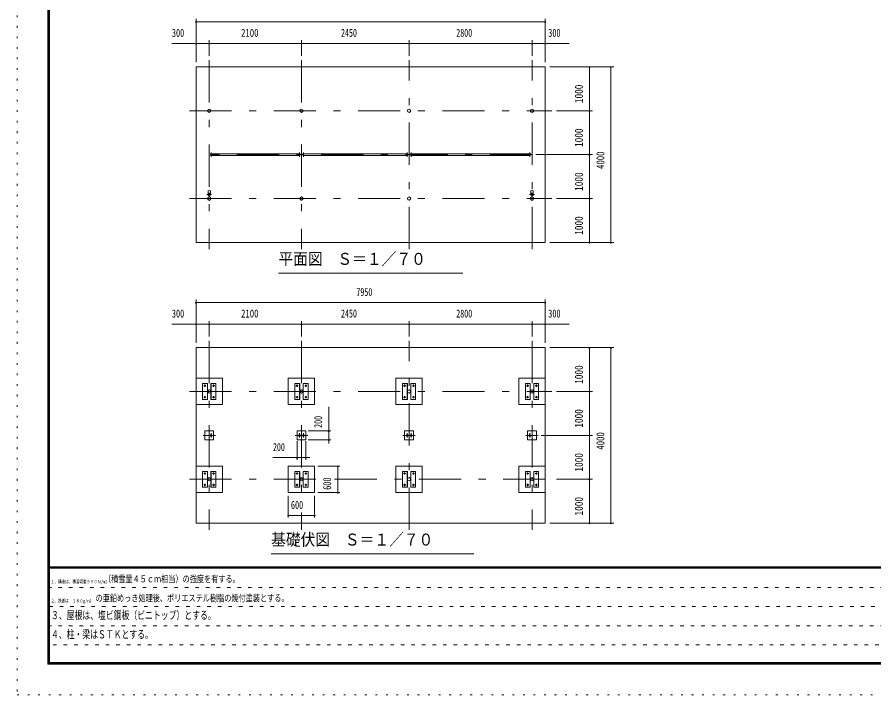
# Model space of a CAD drawing. Units: millimetres, scale not verified, with parts at other scales. Extents: x -32624 to 32629, y -14700 to 14700.
# Drawn here: x -8951 to 10558, y -14700 to 741 of the extents above; entities that cross this region are included whole.
import ezdxf
from ezdxf.enums import TextEntityAlignment as Align

# ---------------------------------------------------------------- set-up
doc = ezdxf.new("R2010")
doc.units = ezdxf.units.MM
doc.header["$LTSCALE"] = 80
for name, pattern in [('USER1', [3, 1, -2]), ('USER3', [24, 12, -5, 2, -5]), ('USER4', [3, 0.5, -2.5])]:
    doc.linetypes.add(name, pattern=pattern)
doc.layers.add('0-1_0-F', color=7, linetype='Continuous')
for name, color, linetype, lineweight in [('0-2_1-0BOLD', 7, 'Continuous', 18), ('0-3_1-2CENTER', 3, 'USER3', 18), ('0-5_1-5DIM', 3, 'Continuous', 18), ('0-C_F-F', 5, 'Continuous', 18), ('0-D_F-E_J_ADD', 5, 'USER4', 18)]:
    doc.layers.add(name, color=color, linetype=linetype, lineweight=lineweight)
doc.styles.add('ＭＳ ゴシック', font='')
doc.styles.get('ＭＳ ゴシック').set_extended_font_data('MS Gothic')

msp = doc.modelspace()

# ---------------------------------------------------------------- linework, layer by layer
at = {"layer": '0-2_1-0BOLD'}
for p, q in [((-2523.29, -2371.11), (-4530.58, -2371.11)), ((-4530.58, -2413.81), (-2523.29, -2413.81)), ((-2430.58, -2371.11), (-73.28, -2371.11)), ((-73.28, -2413.81), (-2430.58, -2413.81)), ((2726.71, -2371.11), (19.42, -2371.11)), ((19.42, -2413.81), (2726.71, -2413.81)), ((-4604.44, -3292.94), (-4604.44, -3217.42)), ((-4549.44, -3217.42), (-4549.44, -3292.94)), ((2745.56, -3217.42), (2745.56, -3292.94)), ((2800.57, -3292.94), (2800.57, -3217.42)), ((-4581.54, -3331.19), (-4581.54, -3352.97)), ((-4579.94, -3354.42), (-4579.94, -3329.79)), ((-4573.94, -3329.79), (-4573.94, -3354.42)), ((-4572.34, -3352.97), (-4572.34, -3331.19)), ((2768.47, -3352.97), (2768.47, -3331.19)), ((2770.06, -3329.79), (2770.06, -3354.42)), ((2776.06, -3354.42), (2776.06, -3329.79)), ((2777.67, -3331.19), (2777.67, -3352.97)), ((-4619.59, -7967.46), (-4619.59, -7607.46)), ((-4534.28, -7607.46), (-4534.28, -7967.46)), ((-2519.59, -7607.46), (-2519.59, -7967.46)), ((-2434.28, -7967.46), (-2434.28, -7607.46)), ((-69.59, -7967.46), (-69.59, -7607.46)), ((15.72, -7607.46), (15.72, -7967.46)), ((2730.41, -7607.46), (2730.41, -7967.46)), ((2815.72, -7967.46), (2815.72, -7607.46)), ((2473.07, -8087.46), (3073.07, -8087.46)), ((2473.07, -9487.46), (3073.07, -9487.46)), ((-4619.59, -9967.46), (-4619.59, -9607.46)), ((-4534.28, -9607.46), (-4534.28, -9967.46)), ((-2519.59, -9967.46), (-2519.59, -9607.46)), ((-2434.28, -9607.46), (-2434.28, -9967.46)), ((-69.59, -9967.46), (-69.59, -9607.46)), ((15.72, -9607.46), (15.72, -9967.46)), ((2730.41, -9967.46), (2730.41, -9607.46)), ((2815.72, -9607.46), (2815.72, -9967.46))]:
    msp.add_line(p, q, dxfattribs=at)
for points in [[(3073.06, -392.46), (3073.06, -4392.46), (-4876.93, -4392.46), (-4876.93, -392.46)], [(-4876.93, -6787.46), (3073.06, -6787.46), (3073.06, -10787.46), (-4876.93, -10787.46)], [(-4727.08, -7967.46), (-4615.09, -7967.46), (-4615.09, -7607.46), (-4727.08, -7607.46)], [(-4538.78, -7607.46), (-4538.78, -7967.46), (-4426.78, -7967.46), (-4426.78, -7607.46)], [(-2776.93, -8087.46), (-2176.93, -8087.46), (-2176.93, -7487.46), (-2776.93, -7487.46)], [(-2515.09, -7607.46), (-2515.09, -7967.46), (-2627.09, -7967.46), (-2627.09, -7607.46)], [(-2326.79, -7967.46), (-2326.79, -7607.46), (-2438.79, -7607.46), (-2438.79, -7967.46)], [(-326.93, -8087.46), (-326.93, -7487.46), (273.06, -7487.46), (273.06, -8087.46)], [(-177.09, -7967.46), (-177.09, -7607.46), (-65.09, -7607.46), (-65.09, -7967.46)], [(11.22, -7607.46), (11.22, -7967.46), (123.21, -7967.46), (123.21, -7607.46)], [(2734.91, -7607.46), (2622.92, -7607.46), (2622.92, -7967.46), (2734.91, -7967.46)], [(2923.21, -7967.46), (2923.21, -7607.46), (2811.22, -7607.46), (2811.22, -7967.46)], [(-4476.94, -8687.46), (-4676.94, -8687.46), (-4676.94, -8887.46), (-4476.94, -8887.46)], [(-2376.93, -8887.46), (-2376.93, -8687.46), (-2576.93, -8687.46), (-2576.93, -8887.46)], [(73.07, -8687.46), (73.07, -8887.46), (-126.93, -8887.46), (-126.93, -8687.46)], [(2873.06, -8887.46), (2673.06, -8887.46), (2673.06, -8687.46), (2873.06, -8687.46)], [(-2776.93, -10087.46), (-2176.93, -10087.46), (-2176.93, -9487.46), (-2776.93, -9487.46)], [(-326.93, -9487.46), (-326.93, -10087.46), (273.06, -10087.46), (273.06, -9487.46)], [(-4615.09, -9967.46), (-4615.09, -9607.46), (-4727.08, -9607.46), (-4727.08, -9967.46)], [(-4426.78, -9607.46), (-4538.78, -9607.46), (-4538.78, -9967.46), (-4426.78, -9967.46)], [(-2627.09, -9967.46), (-2515.09, -9967.46), (-2515.09, -9607.46), (-2627.09, -9607.46)], [(-2438.79, -9607.46), (-2438.79, -9967.46), (-2326.79, -9967.46), (-2326.79, -9607.46)], [(-65.09, -9967.46), (-65.09, -9607.46), (-177.09, -9607.46), (-177.09, -9967.46)], [(123.21, -9607.46), (123.21, -9967.46), (11.22, -9967.46), (11.22, -9607.46)], [(2734.91, -9967.46), (2622.92, -9967.46), (2622.92, -9607.46), (2734.91, -9607.46)], [(2923.21, -9607.46), (2923.21, -9967.46), (2811.22, -9967.46), (2811.22, -9607.46)]]:
    msp.add_lwpolyline(points, close=True, dxfattribs=at)
for points in [[(-4876.94, -7487.46), (-4276.93, -7487.46), (-4276.93, -8087.46), (-4876.94, -8087.46)], [(3073.07, -7487.46), (2473.07, -7487.46), (2473.07, -8087.46)], [(-4876.94, -9487.46), (-4276.93, -9487.46), (-4276.93, -10087.46), (-4876.94, -10087.46)], [(2473.07, -9487.46), (2473.07, -10087.46), (3073.07, -10087.46)]]:
    msp.add_lwpolyline(points, dxfattribs=at)
for centre, radius in [((-4576.94, -1392.46), 38.15), ((-4576.94, -1392.46), 35.35), ((-2476.93, -1392.46), 38.15), ((-2476.93, -1392.46), 35.35), ((-26.93, -1392.46), 38.15), ((-26.93, -1392.46), 35.35), ((2773.07, -1392.46), 38.15), ((2773.07, -1392.46), 35.35), ((-4576.94, -3302.46), 27.5), ((-4576.94, -3271.11), 2.25), ((2773.07, -3302.46), 27.5), ((2773.07, -3271.11), 2.25), ((-4576.94, -3392.46), 38.15), ((-4576.94, -3392.46), 35.35), ((-4576.94, -3434.45), 2.25), ((-2476.93, -3392.46), 38.15), ((-2476.93, -3392.46), 35.35), ((-26.93, -3392.46), 38.15), ((-26.93, -3392.46), 35.35), ((2773.07, -3392.46), 38.15), ((2773.07, -3392.46), 35.35), ((2773.07, -3434.45), 2.25), ((-4676.94, -7657.46), 14.5), ((-4576.93, -7787.46), 38.15), ((-4576.93, -7787.46), 35.35), ((-4476.93, -7657.46), 14.5), ((-2576.94, -7657.46), 14.5), ((-2476.94, -7787.46), 38.15), ((-2476.94, -7787.46), 35.35), ((-2376.93, -7657.46), 14.5), ((-126.94, -7657.46), 14.5), ((-26.93, -7787.46), 38.15), ((-26.93, -7787.46), 35.35), ((73.07, -7657.46), 14.5), ((2673.06, -7657.46), 14.5), ((2773.07, -7787.46), 38.15), ((2773.07, -7787.46), 35.35), ((2873.07, -7657.46), 14.5), ((-4676.94, -7917.46), 14.5), ((-4476.93, -7917.46), 14.5), ((-2576.94, -7917.46), 14.5), ((-2376.93, -7917.46), 14.5), ((-126.94, -7917.46), 14.5), ((73.07, -7917.46), 14.5), ((2673.06, -7917.46), 14.5), ((2873.07, -7917.46), 14.5), ((-4530.58, -8787.46), 21.35), ((-4530.58, -8787.46), 19.05), ((-2523.28, -8787.46), 21.35), ((-2523.28, -8787.46), 19.05), ((-2430.58, -8787.46), 21.35), ((-2430.58, -8787.46), 19.05), ((-73.28, -8787.46), 21.35), ((-73.28, -8787.46), 19.05), ((19.42, -8787.46), 21.35), ((19.42, -8787.46), 19.05), ((2726.71, -8787.46), 21.35), ((2726.71, -8787.46), 19.05), ((-4676.94, -9657.46), 14.5), ((-4576.93, -9787.46), 38.15), ((-4576.93, -9787.46), 35.35), ((-4476.93, -9657.46), 14.5), ((-2576.94, -9657.46), 14.5), ((-2476.94, -9787.46), 38.15), ((-2476.94, -9787.46), 35.35), ((-2376.93, -9657.46), 14.5), ((-126.94, -9657.46), 14.5), ((-26.93, -9787.46), 38.15), ((-26.93, -9787.46), 35.35), ((73.07, -9657.46), 14.5), ((2673.06, -9657.46), 14.5), ((2773.07, -9787.46), 38.15), ((2773.07, -9787.46), 35.35), ((2873.07, -9657.46), 14.5), ((-4676.94, -9917.46), 14.5), ((-4476.93, -9917.46), 14.5), ((-2576.94, -9917.46), 14.5), ((-2376.93, -9917.46), 14.5), ((-126.94, -9917.46), 14.5), ((73.07, -9917.46), 14.5), ((2673.06, -9917.46), 14.5), ((2873.07, -9917.46), 14.5)]:
    msp.add_circle(centre, radius, dxfattribs=at)
for centre, radius, start, end in [((-4530.58, -2392.46), 21.35, 90, 270), ((-2523.29, -2392.46), 21.35, 270, 90), ((-2430.58, -2392.46), 21.35, 90, 270), ((-73.28, -2392.46), 21.35, 270, 90), ((19.42, -2392.46), 21.35, 90, 270), ((2726.71, -2392.46), 21.35, 270, 90), ((-4576.94, -3302.46), 29.1, 95.93016, 260.90512), ((-4576.94, -3252.91), 44.9, 52.23546, 127.76454), ((-4576.94, -3319.86), 44.9, 109.58864, 127.76454), ((-4576.94, -3271.11), 3.85, 321.34222, 270), ((-4576.94, -3302.46), 29.1, 279.09488, 90), ((-4576.94, -3319.86), 44.9, 52.23546, 70.41136), ((2773.07, -3302.46), 29.1, 95.93016, 260.90512), ((2773.07, -3252.91), 44.9, 52.23546, 127.76454), ((2773.07, -3319.86), 44.9, 109.58864, 127.76454), ((2773.07, -3271.11), 3.85, 321.34222, 270), ((2773.07, -3302.46), 29.1, 279.09488, 90), ((2773.07, -3319.86), 44.9, 52.23546, 70.41136), ((-4576.94, -3392.46), 39.75, 96.64514, 265.61671), ((-4576.94, -3434.45), 3.85, 90, 37.90752), ((-4576.94, -3392.46), 39.75, 270, 83.35486), ((2773.07, -3392.46), 39.75, 96.64514, 265.61671), ((2773.07, -3434.45), 3.85, 90, 37.90752), ((2773.07, -3392.46), 39.75, 270, 83.35486)]:
    msp.add_arc(centre, radius, start, end, dxfattribs=at)
at = {"layer": '0-3_1-2CENTER'}
for p, q in [((-4576.94, -242.46), (-4576.94, -4542.46)), ((-2476.93, -242.46), (-2476.93, -4542.46)), ((-26.93, -4542.46), (-26.93, -242.46)), ((2773.07, -4542.46), (2773.07, -242.46)), ((-5026.93, -1392.46), (3223.07, -1392.46)), ((2773.06, -2392.46), (-4576.93, -2392.46)), ((-4530.58, -2341.11), (-4530.58, -2443.81)), ((-2523.29, -2443.81), (-2523.29, -2341.11)), ((-2430.58, -2341.11), (-2430.58, -2443.81)), ((-73.28, -2341.11), (-73.28, -2443.81)), ((19.42, -2443.81), (19.42, -2341.11)), ((2726.71, -2341.11), (2726.71, -2443.81)), ((-4521.94, -3302.46), (-4631.94, -3302.46)), ((2718.07, -3302.46), (2828.07, -3302.46)), ((-5026.93, -3392.46), (3223.07, -3392.46)), ((-4587.7, -3342.13), (-4566.18, -3342.13)), ((2783.83, -3342.13), (2762.3, -3342.13)), ((-4576.94, -6637.46), (-4576.94, -10937.46)), ((-2476.93, -6637.46), (-2476.93, -10269.59)), ((-26.93, -10937.46), (-26.93, -6637.46)), ((2773.07, -6637.46), (2773.07, -10937.46)), ((-5026.93, -7787.46), (3223.07, -7787.46)), ((-4651.94, -7657.46), (-4701.93, -7657.46)), ((-4676.94, -7682.46), (-4676.94, -7632.46)), ((-4451.93, -7657.46), (-4501.93, -7657.46)), ((-4476.93, -7632.46), (-4476.93, -7682.46)), ((-2601.93, -7657.46), (-2551.94, -7657.46)), ((-2576.94, -7682.46), (-2576.94, -7632.46)), ((-2401.94, -7657.46), (-2351.93, -7657.46)), ((-2376.93, -7682.46), (-2376.93, -7632.46)), ((-101.94, -7657.46), (-151.94, -7657.46)), ((-126.94, -7632.46), (-126.94, -7682.46)), ((48.07, -7657.46), (98.07, -7657.46)), ((73.07, -7682.46), (73.07, -7632.46)), ((2698.06, -7657.46), (2648.07, -7657.46)), ((2673.06, -7682.46), (2673.06, -7632.46)), ((2898.07, -7657.46), (2848.07, -7657.46)), ((2873.07, -7682.46), (2873.07, -7632.46)), ((-4701.93, -7917.46), (-4651.94, -7917.46)), ((-4676.94, -7892.46), (-4676.94, -7942.46)), ((-4501.93, -7917.46), (-4451.93, -7917.46)), ((-4476.93, -7892.46), (-4476.93, -7942.46)), ((-2601.93, -7917.46), (-2551.94, -7917.46)), ((-2576.94, -7942.46), (-2576.94, -7892.46)), ((-2351.93, -7917.46), (-2401.94, -7917.46)), ((-2376.93, -7892.46), (-2376.93, -7942.46)), ((-101.94, -7917.46), (-151.94, -7917.46)), ((-126.94, -7892.46), (-126.94, -7942.46)), ((48.07, -7917.46), (98.07, -7917.46)), ((73.07, -7892.46), (73.07, -7942.46)), ((2698.06, -7917.46), (2648.07, -7917.46)), ((2673.06, -7892.46), (2673.06, -7942.46)), ((2848.07, -7917.46), (2898.07, -7917.46)), ((2873.07, -7942.46), (2873.07, -7892.46)), ((-4530.58, -8736.11), (-4530.58, -8838.81)), ((-2523.28, -8838.81), (-2523.28, -8736.11)), ((-2430.58, -8736.11), (-2430.58, -8838.81)), ((-73.28, -8736.11), (-73.28, -8838.81)), ((19.42, -8838.81), (19.42, -8736.11)), ((2726.71, -8838.81), (2726.71, -8736.11)), ((-4435.51, -8787.46), (-4718.36, -8787.46)), ((-2618.36, -8787.46), (-2335.51, -8787.46)), ((114.49, -8787.46), (-168.36, -8787.46)), ((2914.49, -8787.46), (2631.64, -8787.46)), ((-4651.94, -9657.46), (-4701.93, -9657.46)), ((-4676.94, -9632.46), (-4676.94, -9682.46)), ((-4451.93, -9657.46), (-4501.93, -9657.46)), ((-4476.93, -9682.46), (-4476.93, -9632.46)), ((-2551.94, -9657.46), (-2601.93, -9657.46)), ((-2576.94, -9632.46), (-2576.94, -9682.46)), ((-2351.93, -9657.46), (-2401.94, -9657.46)), ((-2376.93, -9682.46), (-2376.93, -9632.46)), ((-101.94, -9657.46), (-151.94, -9657.46)), ((-126.94, -9632.46), (-126.94, -9682.46)), ((48.07, -9657.46), (98.07, -9657.46)), ((73.07, -9632.46), (73.07, -9682.46)), ((2698.06, -9657.46), (2648.07, -9657.46)), ((2673.06, -9632.46), (2673.06, -9682.46)), ((2848.07, -9657.46), (2898.07, -9657.46)), ((2873.07, -9682.46), (2873.07, -9632.46)), ((-5026.93, -9787.46), (-2009.37, -9787.46)), ((-4651.94, -9917.46), (-4701.93, -9917.46)), ((-4676.94, -9892.46), (-4676.94, -9942.46)), ((-4451.93, -9917.46), (-4501.93, -9917.46)), ((-4476.93, -9942.46), (-4476.93, -9892.46)), ((-2601.93, -9917.46), (-2551.94, -9917.46)), ((-2576.94, -9942.46), (-2576.94, -9892.46)), ((-2401.94, -9917.46), (-2351.93, -9917.46)), ((-2376.93, -9892.46), (-2376.93, -9942.46)), ((-1721.94, -9787.46), (3223.07, -9787.46)), ((-101.94, -9917.46), (-151.94, -9917.46)), ((-126.94, -9892.46), (-126.94, -9942.46)), ((48.07, -9917.46), (98.07, -9917.46)), ((73.07, -9892.46), (73.07, -9942.46)), ((2648.07, -9917.46), (2698.06, -9917.46)), ((2673.06, -9942.46), (2673.06, -9892.46)), ((2848.07, -9917.46), (2898.07, -9917.46)), ((2873.07, -9892.46), (2873.07, -9942.46)), ((-2476.93, -10542.46), (-2476.93, -10937.46))]:
    msp.add_line(p, q, dxfattribs=at)
at = {"layer": '0-5_1-5DIM'}
for p, q in [((-4862.94, 632.54), (-4890.94, 632.54)), ((-4876.94, 702.54), (-4876.94, -287.46)), ((3073.06, 632.54), (-4876.94, 632.54)), ((3087.06, 632.54), (3059.06, 632.54)), ((3073.06, -287.46), (3073.06, 702.54)), ((-4576.94, 212.54), (-4576.94, -137.46)), ((-2476.93, -137.46), (-2476.93, 212.54)), ((-26.93, -137.46), (-26.93, 212.54)), ((2773.07, -137.46), (2773.07, 212.54)), ((3622.56, 142.54), (-5426.44, 142.54)), ((-4862.94, 142.54), (-4890.94, 142.54)), ((-4562.94, 142.54), (-4590.94, 142.54)), ((-2462.93, 142.54), (-2490.93, 142.54)), ((-12.93, 142.54), (-40.93, 142.54)), ((2787.07, 142.54), (2759.07, 142.54)), ((3087.06, 142.54), (3059.06, 142.54)), ((4640.06, -392.46), (3178.06, -392.46)), ((4094.06, -392.46), (4066.06, -392.46)), ((4080.06, -392.46), (4080.06, -4392.46)), ((4584.06, -392.46), (4556.06, -392.46)), ((4570.06, -4392.46), (4570.06, -392.46)), ((3328.06, -1392.46), (4150.06, -1392.46)), ((4094.06, -1392.46), (4066.06, -1392.46)), ((4150.06, -2392.46), (2861.46, -2392.46)), ((4094.06, -2392.46), (4066.06, -2392.46)), ((3328.06, -3392.46), (4150.06, -3392.46)), ((4094.06, -3392.46), (4066.06, -3392.46)), ((3178.06, -4392.46), (4640.06, -4392.46)), ((4094.06, -4392.46), (4066.06, -4392.46)), ((4584.06, -4392.46), (4556.06, -4392.46)), ((-3001.94, -5092.46), (1198.06, -5092.46)), ((-4862.94, -5762.46), (-4890.94, -5762.46)), ((-4876.94, -5692.46), (-4876.94, -6682.46)), ((3073.06, -5762.46), (-4876.94, -5762.46)), ((3087.06, -5762.46), (3059.06, -5762.46)), ((3073.06, -6682.46), (3073.06, -5692.46)), ((-4576.94, -6182.46), (-4576.94, -6532.46)), ((-2476.93, -6182.46), (-2476.93, -6532.46)), ((-26.93, -6532.46), (-26.93, -6182.46)), ((2773.07, -6532.46), (2773.07, -6182.46)), ((3622.56, -6252.46), (-5426.44, -6252.46)), ((-4862.94, -6252.46), (-4890.94, -6252.46)), ((-4562.94, -6252.46), (-4590.94, -6252.46)), ((-2462.93, -6252.46), (-2490.93, -6252.46)), ((-12.93, -6252.46), (-40.93, -6252.46)), ((2787.07, -6252.46), (2759.07, -6252.46)), ((3087.06, -6252.46), (3059.06, -6252.46)), ((4640.06, -6787.46), (3178.06, -6787.46)), ((4094.06, -6787.46), (4066.06, -6787.46)), ((4080.06, -10787.46), (4080.06, -6787.46)), ((4584.06, -6787.46), (4556.06, -6787.46)), ((4570.06, -10787.46), (4570.06, -6787.46)), ((3328.06, -7787.46), (4150.06, -7787.46)), ((4094.06, -7787.46), (4066.06, -7787.46)), ((-1856.36, -8973.63), (-1856.36, -8137.96)), ((-1806.36, -8687.46), (-2326.8, -8687.46)), ((-1842.36, -8687.46), (-1870.36, -8687.46)), ((-2576.93, -9344.53), (-2576.93, -8916.33)), ((-2376.93, -8916.33), (-2376.93, -9344.53)), ((-2326.8, -8887.46), (-1806.36, -8887.46)), ((-1842.36, -8887.46), (-1870.36, -8887.46)), ((4150.06, -8787.46), (2980.78, -8787.46)), ((4094.06, -8787.46), (4066.06, -8787.46)), ((-2285.13, -9294.53), (-3126.43, -9294.53)), ((-2562.93, -9294.53), (-2590.93, -9294.53)), ((-2362.93, -9294.53), (-2390.93, -9294.53)), ((-2101.93, -9487.46), (-1601.93, -9487.46)), ((-1637.94, -9487.46), (-1665.94, -9487.46)), ((-1651.94, -9487.46), (-1651.94, -10087.46)), ((3328.06, -9787.46), (4150.06, -9787.46)), ((4094.06, -9787.46), (4066.06, -9787.46)), ((-1601.93, -10087.46), (-2101.93, -10087.46)), ((-1637.94, -10087.46), (-1665.94, -10087.46)), ((-2776.93, -10662.46), (-2776.93, -10162.46)), ((-2176.93, -10162.46), (-2176.93, -10662.46)), ((-2762.93, -10612.46), (-2790.93, -10612.46)), ((-2176.93, -10612.46), (-2776.93, -10612.46)), ((-2162.94, -10612.46), (-2190.94, -10612.46)), ((3178.06, -10787.46), (4640.06, -10787.46)), ((4094.06, -10787.46), (4066.06, -10787.46)), ((4584.06, -10787.46), (4556.06, -10787.46)), ((-3168.07, -11487.46), (1451.92, -11487.46))]:
    msp.add_line(p, q, dxfattribs=at)
for centre in [(-4876.94, 632.54), (3073.06, 632.54), (-4876.94, 142.54), (-4576.94, 142.54), (-2476.93, 142.54), (-26.93, 142.54), (2773.07, 142.54), (3073.06, 142.54), (4080.06, -392.46), (4570.06, -392.46), (4080.06, -1392.46), (4080.06, -2392.46), (4080.06, -3392.46), (4080.06, -4392.46), (4570.06, -4392.46), (-4876.94, -5762.46), (3073.06, -5762.46), (-4876.94, -6252.46), (-4576.94, -6252.46), (-2476.93, -6252.46), (-26.93, -6252.46), (2773.07, -6252.46), (3073.06, -6252.46), (4080.06, -6787.46), (4570.06, -6787.46), (4080.06, -7787.46), (-1856.36, -8687.46), (-1856.36, -8887.46), (4080.06, -8787.46), (-2576.93, -9294.53), (-2376.93, -9294.53), (-1651.94, -9487.46), (4080.06, -9787.46), (-1651.94, -10087.46), (-2776.93, -10612.46), (-2176.94, -10612.46), (4080.06, -10787.46), (4570.06, -10787.46)]:
    msp.add_arc(centre, 14, 180, 0, dxfattribs=at)
at = {"layer": '0-C_F-F'}
for p, q in [((31893.6, -11781), (-8216.4, -11781)), ((-8216.4, -11784.5), (31893.6, -11784.5)), ((31893.6, -11788), (-8216.4, -11788)), ((-8216.4, -11791.5), (31893.6, -11791.5)), ((31893.6, -11795), (-8216.4, -11795)), ((-8216.4, -11798.5), (31893.6, -11798.5)), ((31893.6, -11802), (-8216.4, -11802)), ((-8216.4, -11805.5), (31893.6, -11805.5)), ((31893.6, -11809), (-8216.4, -11809)), ((-8216.4, -11812.5), (31893.6, -11812.5)), ((31893.6, -11816), (-8216.4, -11816))]:
    msp.add_line(p, q, dxfattribs=at)
at = {"layer": '0-C_F-F', "color": 6, "linetype": 'USER1'}
for p, q in [((-8251.4, -12252.8), (17298.61, -12252.8)), ((17298.61, -12689.6), (-8251.4, -12689.6)), ((-8251.4, -13126.4), (17298.61, -13126.4)), ((13787.41, -13563.2), (-8251.4, -13563.2))]:
    msp.add_line(p, q, dxfattribs=at)
at = {"layer": '0-C_F-F'}
for points in [[(31928.6, -14000), (31928.6, 14140), (-8251.4, 14140), (-8251.4, -14000)], [(31925.1, -13996.5), (-8247.9, -13996.5), (-8247.9, 14136.5), (31925.1, 14136.5)], [(31921.6, -13993), (31921.6, 14133), (-8244.4, 14133), (-8244.4, -13993)], [(31918.1, -13989.5), (31918.1, 14129.5), (-8240.9, 14129.5), (-8240.9, -13989.5)], [(31914.6, -13986), (31914.6, 14126), (-8237.4, 14126), (-8237.4, -13986)], [(31911.1, -13982.5), (31911.1, 14122.5), (-8233.9, 14122.5), (-8233.9, -13982.5)], [(31907.6, -13979), (-8230.4, -13979), (-8230.4, 14119), (31907.6, 14119)], [(31904.1, -13975.5), (-8226.9, -13975.5), (-8226.9, 14115.5), (31904.1, 14115.5)], [(31900.6, -13972), (31900.6, 14112), (-8223.4, 14112), (-8223.4, -13972)], [(31897.1, -13968.5), (-8219.9, -13968.5), (-8219.9, 14108.5), (31897.1, 14108.5)], [(31893.6, -13965), (31893.6, 14105), (-8216.4, 14105), (-8216.4, -13965)]]:
    msp.add_lwpolyline(points, close=True, dxfattribs=at)
at = {"layer": '0-D_F-E_J_ADD'}
msp.add_lwpolyline([(32628.6, -14700), (32628.6, 14700), (-8951.4, 14700), (-8951.4, -14700)], close=True, dxfattribs=at)

# ---------------------------------------------------------------- texts
at = {"layer": '0-1_0-F', "style": 'ＭＳ ゴシック'}
for s, height, width, p in [('１、構造は、積雪荷重９００Ｎ/m2', 77.49, 0.75, (-8181.4, -12182.8)), ('（積雪量４５ｃｍ相当）の強度を有する。', 155, 0.75, (-6973.91, -12182.8)), ('\u3000の亜鉛めっき処理後、ポリエステル樹脂の焼付塗装とする。', 155, 0.75, (-7327.96, -12619.6)), ('２、鉄部は\u3000１８０g/m2', 77.49, 0.75, (-8181.4, -12619.6)), ('３、屋根は、塩ビ鋼板（ビニトップ）とする。', 182.3, 0.7, (-8181.4, -13031.53)), ('４、柱・梁はＳＴＫとする。', 182.3, 0.7, (-8181.4, -13468.33))]:
    msp.add_text(s, height=height, dxfattribs=dict(at, width=width)).set_placement(p, align=Align.BOTTOM_LEFT)
at = {"layer": '0-5_1-5DIM', "color": 7, "style": 'ＭＳ ゴシック'}
for s, height, width, p in [('300', 182.3, 0.75, (-5426.44, 237.41)), ('2100', 182.3, 0.8, (-3852.44, 237.41)), ('2450', 182.3, 0.7, (-1577.43, 237.41)), ('2800', 182.3, 0.7, (1047.57, 237.41)), ('300', 182.3, 0.75, (3143.06, 237.41)), ('平面図\u3000Ｓ＝１／７０', 273.5, 0.9, (-3001.94, -4985.15)), ('7950', 182.3, 0.7, (-1227.44, -5667.59)), ('300', 182.3, 0.75, (-5426.44, -6157.59)), ('2100', 182.3, 0.8, (-3852.44, -6157.59)), ('2450', 182.3, 0.7, (-1577.43, -6157.59)), ('2800', 182.3, 0.7, (1047.57, -6157.59)), ('300', 182.3, 0.75, (3143.06, -6157.59)), ('200', 182.3, 0.7, (-3126.43, -9199.66)), ('600', 182.3, 0.75, (-2716.68, -10517.59)), ('基礎伏図\u3000Ｓ＝１／７０', 273.5, 0.9, (-3168.07, -11380.15))]:
    msp.add_text(s, height=height, dxfattribs=dict(at, width=width)).set_placement(p, align=Align.BOTTOM_LEFT)
for s, width, p in [('1000', 0.85, (3985.19, -1217.96)), ('1000', 0.85, (3985.19, -2217.96)), ('4000', 0.8, (4475.19, -2717.96)), ('1000', 0.85, (3985.19, -3217.96)), ('1000', 0.85, (3985.19, -4217.96)), ('1000', 0.85, (3985.19, -7612.96)), ('200', 0.7, (-1951.23, -8617.46)), ('1000', 0.85, (3985.19, -8612.96)), ('4000', 0.8, (4475.19, -9112.96)), ('1000', 0.85, (3985.19, -9612.96)), ('600', 0.75, (-1746.81, -10027.21)), ('1000', 0.85, (3985.19, -10612.96))]:
    msp.add_text(s, height=182.3, rotation=90, dxfattribs=dict(at, width=width)).set_placement(p, align=Align.BOTTOM_LEFT)

doc.saveas('drawing.dxf')
